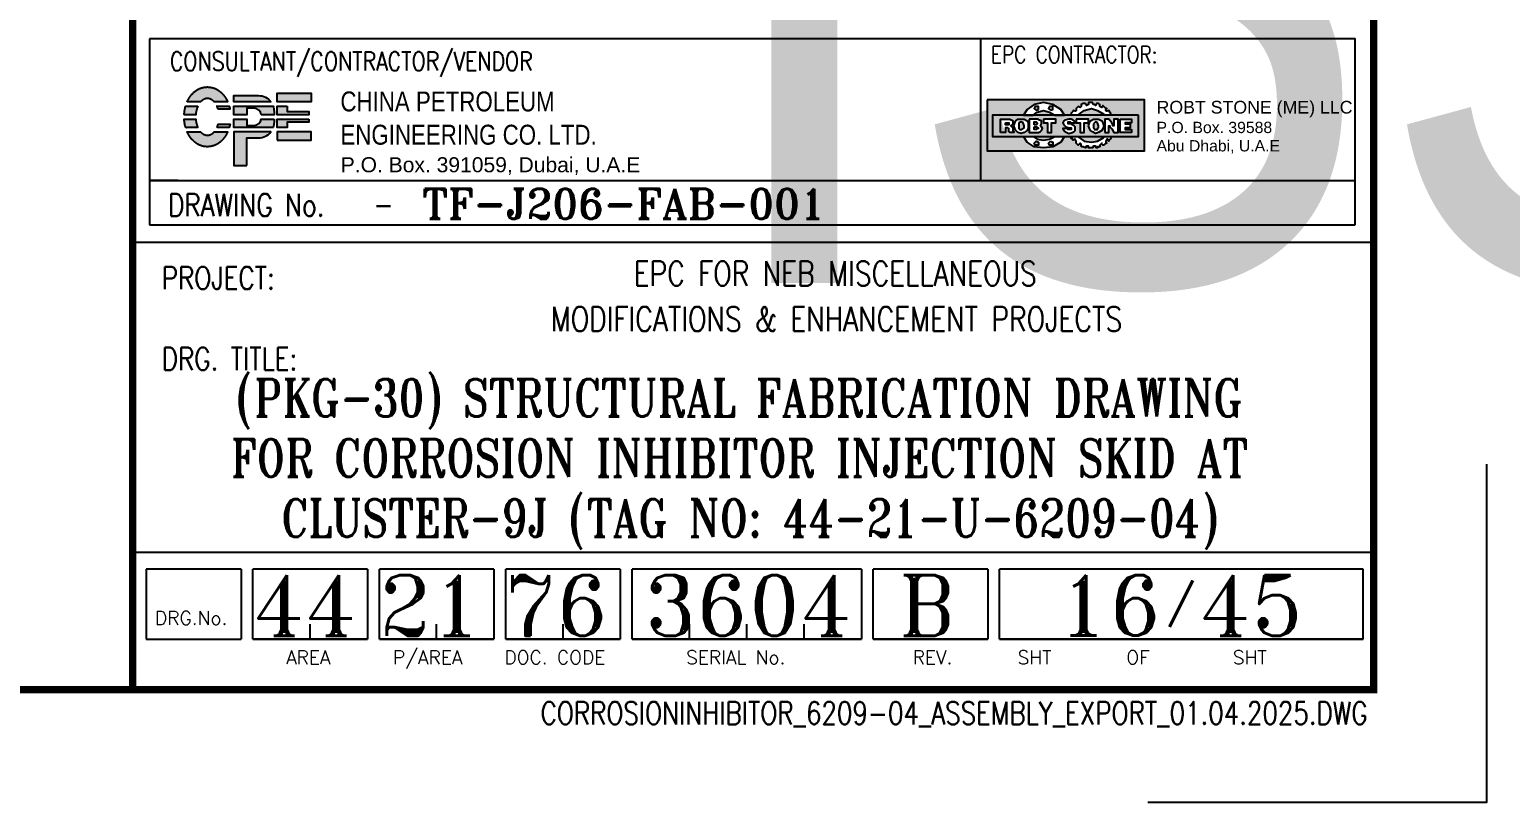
# Model space of a CAD drawing. Header units: millimetres. Extents: x 0 to 16187, y -20471 to 6290.
# Drawn here: x 8063 to 8259.9, y 3866.4 to 3969.2 of the extents above; entities that cross this region are included whole.
import ezdxf
from ezdxf.enums import TextEntityAlignment as Align

# ---------------------------------------------------------------- set-up
doc = ezdxf.new("R2018")
doc.units = ezdxf.units.MM
doc.layers.add('BORDER1', color=3, linetype='Continuous')
doc.layers.add('BORDER2', color=7, linetype='Continuous')
doc.styles.add('PENSPEN', font='arial.ttf')
doc.styles.add('ROMANC', font='ROMANC', dxfattribs={"height": 5})
doc.styles.add('ROMANS', font='ROMANS.shx', dxfattribs={"width": 0.8})
doc.styles.add('ROMANT', font='ROMANT', dxfattribs={"height": 4})

# ---------------------------------------------------------------- blocks, each defined once
blk = doc.blocks.new('*U609')
at = {"layer": 'BORDER1', "color": 154, "true_color": 0x1859a9, "const_width": 1}
blk.add_lwpolyline([(1.81, 811), (1144, 811), (1144, 0), (0, 0), (0, 811)], close=True, dxfattribs=at)
blk.add_lwpolyline([(979, 0), (979, 811)], dxfattribs=at)
at = {"layer": 'BORDER2'}
for p, q in [((981.25, 86.58), (981.25, 61.83)), ((1141.53, 86.58), (981.25, 86.58)), ((1141.53, 61.83), (1141.53, 86.58)), ((981.25, 67.73), (1141.53, 67.73)), ((981.25, 61.83), (1141.53, 61.83)), ((1143.57, 59.48), (978.57, 59.48)), ((1143.57, 18.23), (978.57, 18.23)), ((993.44, 16.04), (980.78, 16.04)), ((980.78, 16.04), (980.78, 6.72)), ((993.44, 16.04), (993.44, 6.72)), ((995, 6.72), (995, 16.04)), ((1010.24, 16.04), (995, 16.04)), ((1010.24, 16.04), (1010.24, 6.72)), ((1027.04, 16.04), (1011.8, 16.04)), ((1011.8, 6.72), (1011.8, 16.04)), ((1027.04, 16.04), (1027.04, 6.72)), ((1043.84, 16.04), (1028.6, 16.04)), ((1028.6, 6.72), (1028.6, 16.04)), ((1043.84, 16.04), (1043.84, 6.72)), ((1045.4, 6.72), (1045.4, 16.04)), ((1075.89, 16.04), (1045.4, 16.04)), ((1075.89, 16.04), (1075.89, 6.72)), ((1092.69, 16.04), (1077.45, 16.04)), ((1077.45, 6.72), (1077.45, 16.04)), ((1092.69, 16.04), (1092.69, 6.72)), ((1094.25, 6.72), (1094.25, 16.04)), ((1142.62, 16.04), (1094.25, 16.04)), ((1142.62, 6.72), (1142.62, 16.04)), ((1002.62, 6.72), (1002.62, 8.72)), ((1019.42, 6.72), (1019.42, 8.72)), ((1036.22, 6.72), (1036.22, 8.72)), ((1053.02, 6.72), (1053.02, 8.72)), ((1060.65, 6.72), (1060.65, 8.72)), ((1068.27, 6.72), (1068.27, 8.72)), ((980.78, 6.72), (993.44, 6.72)), ((995, 6.72), (1010.24, 6.72)), ((1010.24, 6.72), (995, 6.72)), ((1027.04, 6.72), (1011.8, 6.72)), ((1011.8, 6.72), (1027.04, 6.72)), ((1028.6, 6.72), (1043.84, 6.72)), ((1043.84, 6.72), (1028.6, 6.72)), ((1045.4, 6.72), (1075.89, 6.72)), ((1075.89, 6.72), (1045.4, 6.72)), ((1077.45, 6.72), (1092.69, 6.72)), ((1092.69, 6.72), (1077.45, 6.72)), ((1094.25, 6.72), (1142.62, 6.72)), ((1142.62, 6.72), (1094.25, 6.72))]:
    blk.add_line(p, q, dxfattribs=at)
blk.add_lwpolyline([(1159, 30), (1159, -15), (1114, -15)], dxfattribs=at)
at = {"layer": 'BORDER2', "style": 'ROMANS', "width": 0.8}
for s, height, p in [('CONSULTANT/CONTRACTOR/VENDOR ', 2.5, (983.94, 82.33)), ('DRAWING No.', 3, (983.73, 62.96)), ('PROJECT:', 3, (982.88, 53.25)), ('DRG. TITLE:', 3, (982.88, 42.5))]:
    blk.add_text(s, height=height, dxfattribs=at).set_placement(p)
at = {"layer": 'BORDER2'}
for s, height, style, p in [('/', 4.03, 'ROMANC', (1116.5, 9.71)), ('DRG.No.', 1.811, 'ROMANS', (981.97, 8.62)), ('AREA', 1.811, 'ROMANS', (999.4, 3.38)), ('P/AREA', 1.811, 'ROMANS', (1013.61, 3.38)), ('DOC. CODE', 1.811, 'ROMANS', (1028.43, 3.38)), ('SERIAL No.', 1.811, 'ROMANS', (1052.59, 3.38)), ('REV.', 1.811, 'ROMANS', (1082.71, 3.38)), (' SHT       OF        SHT', 1.8106, 'ROMANS', (1095.42, 3.38))]:
    blk.add_text(s, height=height, dxfattribs=dict(at, style=style)).set_placement(p)
at = {"layer": 'BORDER2', "insert": (1143.2, -4.91), "char_height": 3, "attachment_point": 9, "style": 'ROMANS'}
blk.add_mtext('CORROSIONINHIBITOR_6209-04_ASSEMBLY_EXPORT_01.04.2025.DWG', dxfattribs=at)
at = {"layer": 'BORDER2', "flags": 8}
for tag, height, style, p in [('REV-A', 3.24, 'ROMANS', (986.93, 140.25)), ('RE-A', 8.06, 'ROMANT', (1084.63, 7.17))]:
    blk.add_attdef(tag, text='', height=height, dxfattribs=dict(at, style=style)).set_placement(p, align=Align.CENTER)
at = {"layer": 'BORDER2', "style": 'ROMANS', "width": 3.830216}
blk.add_attdef('DATE-A', text='', height=3.24, dxfattribs=at).set_placement((995.51, 140.25), (1008.51, 140.25), align=Align.FIT)
at = {"layer": 'BORDER2'}
for tag, height, style, p in [('DRN-A', 3.24, 'ROMANS', (1018.38, 140.25)), ('CHD-A', 3.24, 'ROMANS', (1032.35, 140.25)), ('APD-A', 3.24, 'ROMANS', (1046.64, 140.25)), ('CONS_CONT_VEND', 4.2, 'ROMANC', (1061.39, 72.83))]:
    blk.add_attdef(tag, text='', height=height, dxfattribs=dict(at, style=style)).set_placement(p, align=Align.CENTER)
at = {"layer": 'BORDER2', "style": 'ROMANS', "width": 0.8}
for tag, p, height in [('1:X', (997.23, 122.55), 3.5), ('LOC', (1042.74, 122.55), 3.5), ('PROJ_NO', (1118.64, 122.55), 3.5), ('CONS_DRG_NO', (1011, 63), 3)]:
    blk.add_attdef(tag, p, '', height=height, dxfattribs=at)
at = {"layer": 'BORDER2', "lineweight": 30, "width": 0.8, "flags": 104}
blk.add_attdef('COMMENTS-A', text='', height=2.2, dxfattribs=at).set_placement((1055.21, 142.07), align=Align.MIDDLE_LEFT)
at = {"layer": 'BORDER2', "style": 'ROMANS', "width": 0.8}
for tag, p in [('PROJECT_TITLE_1', (1061.07, 55.35)), ('PROJECT_TITLE_2', (1061.07, 49.3))]:
    blk.add_attdef(tag, text='', height=3.5, dxfattribs=at).set_placement(p, align=Align.MIDDLE)
at = {"layer": 'BORDER2', "style": 'ROMANT', "width": 0.8}
for tag, p in [('DRG_TITLE_1', (1061.07, 36.31)), ('DRG_TITLE_2', (1061.07, 28.31)), ('DRG_TITLE_3', (1061.07, 20.31))]:
    blk.add_attdef(tag, text='', height=5, dxfattribs=at).set_placement(p, align=Align.CENTER)
at = {"layer": 'BORDER2', "style": 'ROMANT'}
for tag, p in [('AR', (995, 7.17)), ('PA', (1011.74, 7.17)), ('DC', (1028.45, 7.17)), ('TS', (1120.84, 7.17))]:
    blk.add_attdef(tag, p, '', height=8.06, dxfattribs=at)
for tag, p in [('SRNO', (1074.7, 7.17)), ('SH', (1115.8, 7.18))]:
    blk.add_attdef(tag, text='', height=8.06, dxfattribs=at).set_placement(p, align=Align.RIGHT)
at = {"layer": 'BORDER2', "style": 'ROMANS', "flags": 2}
blk.add_attdef('TB_VERSION', text='', height=2, dxfattribs=at).set_placement((1, -1), align=Align.TOP_LEFT)
blk = doc.blocks.new('P30319 LOGO')
at = {"true_color": 0xe00070}
h = blk.add_hatch(color=232, dxfattribs=at)
h.dxf.hatch_style = 1
edge = h.paths.add_edge_path()
edge.add_spline(control_points=[(1283.27, 122.19), (1283.83, 122.8), (1284.5, 122.8), (1285.06, 122.19)], knot_values=[1, 1, 1, 1, 2.216189, 2.216189, 2.216189, 2.216189], weights=[1, 0.880492, 0.880492, 1], degree=3, periodic=0)
edge.add_spline(control_points=[(1285.06, 122.19), (1285.66, 122.19), (1286.26, 122.19), (1286.86, 122.19)], knot_values=[2.216189, 2.216189, 2.216189, 2.216189, 3.216189, 3.216189, 3.216189, 3.216189], weights=[1, 1, 1, 1], degree=3, periodic=0)
edge.add_spline(control_points=[(1286.86, 122.19), (1286.84, 122.22), (1286.83, 122.25), (1286.6, 122.75), (1286.29, 123.18), (1285.59, 123.76), (1285.25, 123.96), (1284.64, 124.13), (1284.4, 124.16), (1284.17, 124.16)], knot_values=[3.216189, 3.216189, 3.216189, 3.216189, 3.245246, 3.245246, 3.695335, 3.695335, 4.0038, 4.0038, 4.183356, 4.183356, 4.183356, 4.183356], weights=[1, 1, 1, 1, 1, 1, 1, 1, 1, 1], degree=3, periodic=0)
edge.add_spline(control_points=[(1284.17, 124.16), (1283.84, 124.16), (1283.53, 124.1), (1282.79, 123.82), (1282.42, 123.54), (1281.85, 122.91), (1281.64, 122.56), (1281.47, 122.19)], knot_values=[4.183356, 4.183356, 4.183356, 4.183356, 4.426859, 4.426859, 4.798404, 4.798404, 5.15072, 5.15072, 5.15072, 5.15072], weights=[1, 1, 1, 1, 1, 1, 1, 1], degree=3, periodic=0)
edge.add_spline(control_points=[(1281.47, 122.19), (1282.07, 122.19), (1282.67, 122.19), (1283.27, 122.19)], knot_values=[0, 0, 0, 0, 1, 1, 1, 1], weights=[1, 1, 1, 1], degree=3, periodic=0)
edge = h.paths.add_edge_path()
edge.add_spline(control_points=[(1285.43, 121.62), (1285.47, 121.54), (1285.5, 121.46), (1285.53, 121.38), (1285.55, 121.32), (1285.57, 121.26), (1285.59, 121.2)], knot_values=[2.091253, 2.091253, 2.091253, 2.091253, 2.20566, 2.20566, 2.20566, 2.287046, 2.287046, 2.287046, 2.287046], weights=[1, 0.997151, 0.99803, 1, 1, 1, 1], degree=3, periodic=0)
edge.add_spline(control_points=[(1285.59, 121.2), (1286.1, 121.2), (1286.61, 121.2), (1287.13, 121.2), (1287.14, 121.2), (1287.15, 121.2), (1287.16, 121.2)], knot_values=[0, 0, 0, 0, 0.963973, 0.963973, 0.963973, 0.98783, 0.98783, 0.98783, 0.98783], weights=[1, 1, 1, 1, 1, 1, 1], degree=3, periodic=0)
edge.add_spline(control_points=[(1287.16, 121.2), (1287.15, 121.26), (1287.14, 121.32), (1287.13, 121.38)], knot_values=[0.98783, 0.98783, 0.98783, 0.98783, 1.040826, 1.040826, 1.040826, 1.040826], weights=[1, 1, 1, 1], degree=3, periodic=0)
edge.add_spline(control_points=[(1287.13, 121.38), (1287.11, 121.46), (1287.09, 121.54), (1287.06, 121.62)], knot_values=[1.040826, 1.040826, 1.040826, 1.040826, 1.112288, 1.112288, 1.112288, 1.112288], weights=[1, 1, 1, 1], degree=3, periodic=0)
edge.add_spline(control_points=[(1287.06, 121.62), (1287.05, 121.62), (1287.03, 121.62), (1287.01, 121.62), (1286.48, 121.62), (1285.96, 121.62), (1285.43, 121.62)], knot_values=[1.112288, 1.112288, 1.112288, 1.112288, 1.145158, 1.145158, 1.145158, 2.091253, 2.091253, 2.091253, 2.091253], weights=[1, 1, 1, 1, 1, 1, 1], degree=3, periodic=0)
edge = h.paths.add_edge_path()
edge.add_spline(control_points=[(1281.27, 121.62), (1281.16, 121.24), (1281.1, 120.86), (1281.08, 120.47)], knot_values=[0.978963, 0.978963, 0.978963, 0.978963, 1.320874, 1.320874, 1.320874, 1.320874], weights=[1, 1, 1, 1], degree=3, periodic=0)
edge.add_spline(control_points=[(1281.08, 120.47), (1281.59, 120.47), (1282.1, 120.47), (1282.61, 120.47)], knot_values=[1.320874, 1.320874, 1.320874, 1.320874, 2.318354, 2.318354, 2.318354, 2.318354], weights=[1, 1, 1, 1], degree=3, periodic=0)
edge.add_spline(control_points=[(1282.61, 120.47), (1282.64, 120.88), (1282.74, 121.28), (1282.9, 121.62)], knot_values=[2.321906, 2.321906, 2.321906, 2.321906, 2.830448, 2.830448, 2.830448, 2.830448], weights=[1, 0.970759, 0.968387, 0.987384], degree=3, periodic=0)
edge.add_spline(control_points=[(1282.9, 121.62), (1282.37, 121.62), (1281.85, 121.62), (1281.32, 121.62), (1281.3, 121.62), (1281.28, 121.62), (1281.27, 121.62)], knot_values=[0, 0, 0, 0, 0.946079, 0.946079, 0.946079, 0.978963, 0.978963, 0.978963, 0.978963], weights=[1, 1, 1, 1, 1, 1, 1], degree=3, periodic=0)
edge = h.paths.add_edge_path()
edge.add_spline(control_points=[(1281.08, 119.89), (1281.1, 119.52), (1281.16, 119.15), (1281.26, 118.79)], knot_values=[1.001176, 1.001176, 1.001176, 1.001176, 1.328264, 1.328264, 1.328264, 1.328264], weights=[1, 1, 1, 1], degree=3, periodic=0)
edge.add_spline(control_points=[(1281.26, 118.79), (1281.28, 118.79), (1281.29, 118.79), (1281.31, 118.79)], knot_values=[1.328264, 1.328264, 1.328264, 1.328264, 1.36062, 1.36062, 1.36062, 1.36062], weights=[1, 1, 1, 1], degree=3, periodic=0)
edge.add_spline(control_points=[(1281.31, 118.79), (1281.84, 118.79), (1282.36, 118.79), (1282.88, 118.79)], knot_values=[1.36062, 1.36062, 1.36062, 1.36062, 2.308134, 2.308134, 2.308134, 2.308134], weights=[1, 1, 1, 1], degree=3, periodic=0)
edge.add_spline(control_points=[(1282.88, 118.79), (1282.74, 119.12), (1282.64, 119.49), (1282.61, 119.89)], knot_values=[2.308134, 2.308134, 2.308134, 2.308134, 2.793905, 2.793905, 2.793905, 2.793905], weights=[1, 0.970764, 0.972985, 0.994717], degree=3, periodic=0)
edge.add_spline(control_points=[(1282.61, 119.89), (1282.61, 119.89), (1282.61, 119.89), (1282.61, 119.89)], knot_values=[0, 0, 0, 0, 0.003873, 0.003873, 0.003873, 0.003873], weights=[1, 1, 1, 1], degree=3, periodic=0)
edge.add_spline(control_points=[(1282.61, 119.89), (1282.1, 119.89), (1281.59, 119.89), (1281.08, 119.89)], knot_values=[0.003873, 0.003873, 0.003873, 0.003873, 1.001176, 1.001176, 1.001176, 1.001176], weights=[1, 1, 1, 1], degree=3, periodic=0)
edge = h.paths.add_edge_path()
edge.add_spline(control_points=[(1281.46, 118.21), (1281.57, 117.97), (1281.7, 117.73), (1282.06, 117.22), (1282.31, 116.95), (1282.85, 116.56), (1283.13, 116.41), (1283.73, 116.23), (1284.05, 116.2), (1284.68, 116.25), (1285, 116.33), (1285.55, 116.6), (1285.8, 116.77), (1286.22, 117.17), (1286.4, 117.39), (1286.68, 117.81), (1286.78, 118.01), (1286.87, 118.21)], knot_values=[1, 1, 1, 1, 1.235433, 1.235433, 1.542505, 1.542505, 1.785535, 1.785535, 2.028564, 2.028564, 2.271594, 2.271594, 2.514624, 2.514624, 2.757654, 2.757654, 2.952696, 2.952696, 2.952696, 2.952696], weights=[1, 1, 1, 1, 1, 1, 1, 1, 1, 1, 1, 1, 1, 1, 1, 1, 1, 1], degree=3, periodic=0)
edge.add_spline(control_points=[(1286.87, 118.21), (1286.27, 118.21), (1285.68, 118.21), (1285.08, 118.21)], knot_values=[2.952696, 2.952696, 2.952696, 2.952696, 3.952696, 3.952696, 3.952696, 3.952696], weights=[1, 1, 1, 1], degree=3, periodic=0)
edge.add_spline(control_points=[(1285.08, 118.21), (1284.52, 117.57), (1283.81, 117.57), (1283.25, 118.21)], knot_values=[3.952696, 3.952696, 3.952696, 3.952696, 5.208998, 5.208998, 5.208998, 5.208998], weights=[1, 0.872743, 0.872743, 1], degree=3, periodic=0)
edge.add_spline(control_points=[(1283.25, 118.21), (1282.65, 118.21), (1282.06, 118.21), (1281.46, 118.21)], knot_values=[0, 0, 0, 0, 1, 1, 1, 1], weights=[1, 1, 1, 1], degree=3, periodic=0)
edge = h.paths.add_edge_path()
edge.add_spline(control_points=[(1287.07, 118.79), (1287.09, 118.87), (1287.11, 118.95), (1287.13, 119.02), (1287.15, 119.08), (1287.16, 119.14), (1287.17, 119.2)], knot_values=[0.979688, 0.979688, 0.979688, 0.979688, 1.050472, 1.050472, 1.050472, 1.104422, 1.104422, 1.104422, 1.104422], weights=[1, 1, 1, 1, 1, 1, 1], degree=3, periodic=0)
edge.add_spline(control_points=[(1287.17, 119.2), (1287.16, 119.2), (1287.14, 119.2), (1287.13, 119.2)], knot_values=[1.104422, 1.104422, 1.104422, 1.104422, 1.128011, 1.128011, 1.128011, 1.128011], weights=[1, 1, 1, 1], degree=3, periodic=0)
edge.add_spline(control_points=[(1287.13, 119.2), (1286.62, 119.2), (1286.11, 119.2), (1285.6, 119.2)], knot_values=[1.128011, 1.128011, 1.128011, 1.128011, 2.092367, 2.092367, 2.092367, 2.092367], weights=[1, 1, 1, 1], degree=3, periodic=0)
edge.add_spline(control_points=[(1285.6, 119.2), (1285.58, 119.14), (1285.56, 119.08), (1285.54, 119.02), (1285.51, 118.94), (1285.48, 118.86), (1285.45, 118.79)], knot_values=[2.092367, 2.092367, 2.092367, 2.092367, 2.174836, 2.174836, 2.174836, 2.2875, 2.2875, 2.2875, 2.2875], weights=[1, 1, 1, 1, 0.998087, 0.99723, 0.99743], degree=3, periodic=0)
edge.add_spline(control_points=[(1285.45, 118.79), (1285.97, 118.79), (1286.5, 118.79), (1287.02, 118.79)], knot_values=[0, 0, 0, 0, 0.947524, 0.947524, 0.947524, 0.947524], weights=[1, 1, 1, 1], degree=3, periodic=0)
h = blk.add_hatch(color=256)
h.dxf.hatch_style = 1
h.paths.add_polyline_path([(1287.69, 113.7), (1289.4, 113.7), (1289.4, 117.39), (1290.96, 117.39, 0.235818), (1292.61, 118.21), (1287.69, 118.21)])
h.paths.add_polyline_path([(1290.38, 119.05, 0.381222), (1291.32, 119.89), (1293.02, 119.89), (1293.02, 119.45, -0.081814), (1292.91, 118.79), (1287.69, 118.79), (1287.69, 119.89), (1289.4, 119.89), (1289.4, 119.05)])
h.paths.add_polyline_path([(1287.69, 121.62), (1287.69, 120.47), (1289.4, 120.47), (1289.4, 121.34), (1290.38, 121.34, -0.392821), (1291.32, 120.47), (1293.02, 120.47), (1293.02, 120.96, 0.081827), (1292.91, 121.62)])
h.paths.add_polyline_path([(1292.61, 122.19, 0.235802), (1290.96, 123.02), (1287.69, 123.02), (1287.69, 122.19)])
at = {"true_color": 0x217be8}
h = blk.add_hatch(color=150, dxfattribs=at)
h.dxf.hatch_style = 1
h.paths.add_polyline_path([(1293.45, 123.34), (1293.45, 122.19), (1294.78, 122.19), (1297.96, 122.19), (1297.96, 123.34)])
h.paths.add_polyline_path([(1297.63, 120.47), (1297.63, 120.89), (1294.78, 120.89), (1294.78, 121.62), (1293.45, 121.62), (1293.45, 120.47)])
h.paths.add_polyline_path([(1293.45, 119.89), (1293.45, 118.79), (1294.78, 118.79), (1294.78, 119.47), (1297.63, 119.47), (1297.63, 119.89)])
h.paths.add_polyline_path([(1297.96, 117.07), (1297.96, 118.21), (1294.78, 118.21), (1293.45, 118.21), (1293.45, 117.07)])
h = blk.add_hatch(color=240)
h.paths.add_polyline_path([(1402.53, 121.05), (1401.71, 121.31), (1400.76, 121.05), (1400.08, 120.54), (1399.98, 120.41), (1403.42, 120.41), (1403.35, 120.54)], flags=0)
h.paths.add_polyline_path([(1403.34, 117.46), (1403.41, 117.59), (1399.99, 117.59), (1400.08, 117.46), (1400.76, 116.95), (1401.7, 116.82), (1402.53, 116.94)], flags=0)
h.paths.add_polyline_path([(1396.83, 117.59), (1393.97, 117.59), (1394.51, 117.2), (1395.32, 117.07), (1396.14, 117.21)], flags=0)
h.paths.add_polyline_path([(1396.14, 120.8), (1395.32, 121.05), (1394.51, 120.8), (1393.97, 120.41), (1396.83, 120.41)], flags=0)
h.paths.add_polyline_path([(1396.55, 121.57), (1396.14, 121.57), (1396.01, 121.31), (1396.28, 121.06), (1396.55, 121.18)], flags=0)
h.paths.add_polyline_path([(1394.65, 121.56), (1394.24, 121.57), (1394.11, 121.31), (1394.37, 121.06), (1394.65, 121.18)], flags=0)
h.paths.add_polyline_path([(1394.65, 116.83), (1394.37, 116.95), (1394.11, 116.69), (1394.24, 116.44), (1394.65, 116.44)], flags=0)
h.paths.add_polyline_path([(1394.11, 116.69), (1394.37, 116.95), (1394.65, 116.83), (1394.65, 116.44), (1394.24, 116.44)], flags=0)
h.paths.add_polyline_path([(1394.65, 116.83), (1394.65, 116.44), (1394.24, 116.44), (1394.11, 116.69), (1394.37, 116.95)], flags=0)
h.paths.add_polyline_path([(1398.14, 117.59), (1397.63, 116.82), (1396.55, 116.18), (1395.32, 116.05), (1394.1, 116.18), (1393.15, 116.82), (1392.65, 117.59), (1393.97, 117.59), (1394.51, 117.2), (1395.32, 117.07), (1396.14, 117.21), (1396.83, 117.59)], flags=16)
h.paths.add_polyline_path([(1404.16, 117.59), (1399.13, 117.59), (1398.99, 117.46), (1398.99, 117.33), (1399.13, 117.33), (1399.27, 117.08), (1399.54, 117.2), (1399.67, 116.95), (1399.67, 116.69), (1399.94, 116.43), (1400.22, 116.69), (1400.22, 116.56), (1400.35, 116.56), (1400.35, 116.31), (1400.49, 116.18), (1400.62, 116.18), (1400.9, 116.05), (1401.03, 116.31), (1401.3, 116.31), (1401.3, 116.05), (1401.85, 116.05), (1401.98, 116.31), (1402.25, 116.31), (1402.39, 116.05), (1402.53, 116.05), (1402.53, 116.18), (1402.8, 116.18), (1402.8, 116.43), (1403.07, 116.69), (1403.07, 116.56), (1403.2, 116.43), (1403.34, 116.43), (1403.48, 116.56), (1403.75, 116.69), (1403.61, 116.82), (1403.61, 116.95), (1403.75, 117.2), (1403.88, 117.2), (1404.02, 116.95), (1404.02, 117.08), (1404.29, 117.33), (1404.29, 117.46)], flags=16)
h.paths.add_polyline_path([(1396.83, 117.59), (1393.97, 117.59), (1394.51, 117.2), (1395.32, 117.07), (1396.14, 117.21)], flags=0)
h.paths.add_polyline_path([(1399.13, 120.41), (1404.16, 120.41), (1404.16, 120.54), (1404.29, 120.67), (1404.16, 120.8), (1404.02, 121.05), (1403.75, 120.93), (1403.61, 121.05), (1403.61, 121.18), (1403.75, 121.31), (1403.61, 121.31), (1403.21, 121.69), (1403.21, 121.57), (1403.07, 121.44), (1402.8, 121.57), (1402.8, 121.82), (1402.66, 121.95), (1402.39, 121.95), (1402.25, 121.7), (1402.12, 121.82), (1401.98, 121.82), (1401.84, 122.08), (1401.3, 122.08), (1401.3, 121.83), (1401.03, 121.7), (1401.03, 121.82), (1400.89, 121.95), (1400.62, 121.95), (1400.35, 121.82), (1400.35, 121.57), (1400.22, 121.44), (1399.94, 121.57), (1399.67, 121.31), (1399.67, 121.05), (1399.54, 120.93), (1399.27, 121.05), (1399.27, 120.93), (1398.99, 120.67), (1398.99, 120.54)], flags=16)
h.paths.add_polyline_path([(1388.53, 117.59), (1388.53, 120.41), (1407.95, 120.41), (1407.95, 117.59)], flags=16)
h.paths.add_polyline_path([(1396.55, 121.57), (1396.55, 121.18), (1396.28, 121.06), (1396.01, 121.31), (1396.14, 121.57)], flags=0)
h.paths.add_polyline_path([(1396.55, 121.57), (1396.55, 121.18), (1396.28, 121.06), (1396.01, 121.31), (1396.14, 121.57)], flags=0)
h.paths.add_polyline_path([(1392.65, 120.41), (1398.14, 120.41), (1397.63, 121.18), (1396.55, 121.82), (1395.32, 122.08), (1394.1, 121.82), (1393.15, 121.18)], flags=16)
h.paths.add_polyline_path([(1394.24, 121.57), (1394.65, 121.56), (1394.65, 121.18), (1394.37, 121.06), (1394.11, 121.31)], flags=0)
h.paths.add_polyline_path([(1408.78, 122.47), (1387.85, 122.47), (1387.85, 115.66), (1408.78, 115.66)])
h.paths.add_polyline_path([(1394.24, 121.57), (1394.65, 121.56), (1394.65, 121.18), (1394.37, 121.06), (1394.11, 121.31)], flags=0)
h.paths.add_polyline_path([(1396.28, 116.95), (1396.55, 116.82), (1396.55, 116.44), (1396.14, 116.44), (1396.01, 116.7)], flags=0)
h = blk.add_hatch(color=170)
h.paths.add_polyline_path([(1407.95, 120.41), (1388.53, 120.41), (1388.53, 117.59), (1407.95, 117.59)])
h.paths.add_polyline_path([(1400.76, 118.1), (1400.21, 118.1), (1400.21, 119.39), (1399.67, 119.39), (1399.67, 119.9), (1401.3, 119.9), (1401.3, 119.39), (1400.76, 119.39)], flags=16)
h.paths.add_polyline_path([(1401.58, 118.36), (1401.44, 118.62), (1401.3, 119), (1401.44, 119.38), (1401.57, 119.64), (1401.98, 119.9), (1402.66, 119.9), (1403.07, 119.64), (1403.2, 119.39), (1403.34, 119), (1403.2, 118.61), (1403.07, 118.36), (1402.66, 118.1), (1402.25, 117.97), (1401.84, 118.19)], flags=16)
h.paths.add_polyline_path([(1402.12, 118.49), (1402.12, 118.61), (1401.98, 118.74), (1401.98, 119.25), (1402.25, 119.51), (1402.53, 119.39), (1402.66, 119), (1402.66, 118.74), (1402.53, 118.62), (1402.52, 118.49)], flags=0)
h.paths.add_polyline_path([(1399.53, 118.36), (1399.4, 118.23), (1399.13, 118.1), (1398.72, 117.98), (1398.18, 118.23), (1398.04, 118.35), (1397.91, 118.62), (1398.58, 118.62), (1398.58, 118.49), (1398.99, 118.49), (1398.99, 118.75), (1398.72, 118.75), (1398.32, 118.87), (1398.04, 119.12), (1397.91, 119.38), (1398.04, 119.64), (1398.18, 119.77), (1398.72, 119.9), (1398.99, 119.9), (1399.27, 119.77), (1399.4, 119.64), (1399.54, 119.39), (1398.99, 119.39), (1398.86, 119.51), (1398.59, 119.51), (1398.59, 119.26), (1398.99, 119.26), (1399.13, 119.13), (1399.4, 119), (1399.54, 118.87)], flags=16)
h.paths.add_polyline_path([(1403.47, 118.1), (1403.47, 119.9), (1404.02, 119.9), (1404.43, 119.39), (1404.56, 119.13), (1404.56, 119), (1404.7, 119), (1404.7, 119.9), (1405.24, 119.9), (1405.24, 118.1), (1404.7, 118.1), (1404.43, 118.61), (1404.15, 118.87), (1404.15, 119), (1404.02, 119), (1404.02, 118.1)], flags=16)
h.paths.add_polyline_path([(1405.51, 118.1), (1405.51, 119.9), (1407.01, 119.9), (1407.01, 119.39), (1406.19, 119.39), (1406.19, 119.26), (1406.87, 119.26), (1406.87, 118.74), (1406.19, 118.74), (1406.19, 118.49), (1407.01, 118.49), (1407.01, 118.1)], flags=16)
h.paths.add_polyline_path([(1396.96, 119.39), (1396.41, 119.39), (1396.41, 118.1), (1395.87, 118.1), (1395.87, 119.39), (1395.33, 119.39), (1395.33, 119.9), (1396.96, 119.9)], flags=16)
h.paths.add_polyline_path([(1395.19, 118.62), (1395.05, 118.36), (1394.92, 118.23), (1394.65, 118.1), (1393.42, 118.1), (1393.42, 119.9), (1394.64, 119.9), (1394.78, 119.77), (1395.06, 119.64), (1395.06, 119.26), (1394.92, 119), (1395.05, 118.87)], flags=16)
h.paths.add_polyline_path([(1394.65, 118.62), (1394.51, 118.62), (1394.38, 118.49), (1394.1, 118.49), (1394.1, 118.87), (1394.38, 118.87)], flags=0)
h.paths.add_polyline_path([(1394.51, 119.26), (1394.38, 119.13), (1394.1, 119.13), (1394.1, 119.51), (1394.37, 119.51), (1394.51, 119.39)], flags=0)
h.paths.add_polyline_path([(1393.29, 118.61), (1393.15, 118.36), (1392.75, 118.1), (1392.34, 117.97), (1391.93, 118.1), (1391.66, 118.36), (1391.52, 118.62), (1391.39, 119), (1391.52, 119.38), (1391.66, 119.64), (1391.93, 119.9), (1392.75, 119.9), (1393.15, 119.64), (1393.29, 119.39)], flags=16)
h.paths.add_polyline_path([(1392.75, 118.74), (1392.47, 118.49), (1392.2, 118.49), (1392.07, 118.62), (1392.07, 119.39), (1392.34, 119.51), (1392.61, 119.39), (1392.75, 119)], flags=0)
h.paths.add_polyline_path([(1391.39, 118.1), (1390.84, 118.1), (1390.71, 118.23), (1390.71, 118.62), (1390.57, 118.74), (1390.3, 118.74), (1390.3, 118.1), (1389.62, 118.1), (1389.62, 119.9), (1390.84, 119.9), (1391.12, 119.77), (1391.25, 119.64), (1391.25, 119.13), (1390.98, 119), (1391.25, 118.74), (1391.25, 118.36), (1391.39, 118.23)], flags=16)
h.paths.add_polyline_path([(1390.71, 119.13), (1390.3, 119.13), (1390.3, 119.39), (1390.71, 119.39)], flags=0)
for points in [[(1432.96, 130.59), (1436.76, 130.59)], [(1436.76, 126.79), (1436.76, 130.59)], [(1398.14, 120.41), (1397.63, 121.18), (1396.55, 121.82), (1395.32, 122.08), (1394.1, 121.82), (1393.15, 121.18), (1392.65, 120.41), (1393.97, 120.41), (1394.51, 120.8), (1395.32, 121.05), (1396.14, 120.8), (1396.83, 120.41), (1398.14, 120.41)], [(1404.16, 120.41), (1404.16, 120.54), (1404.29, 120.67), (1404.16, 120.8), (1404.02, 121.05), (1403.75, 120.93), (1403.61, 121.05), (1403.61, 121.18), (1403.75, 121.31), (1403.61, 121.31), (1403.21, 121.69), (1403.21, 121.57), (1403.07, 121.44), (1402.8, 121.57), (1402.8, 121.82), (1402.66, 121.95), (1402.39, 121.95), (1402.25, 121.7), (1402.12, 121.82), (1401.98, 121.82), (1401.84, 122.08), (1401.3, 122.08), (1401.3, 121.83), (1401.03, 121.7), (1401.03, 121.82), (1400.89, 121.95), (1400.62, 121.95), (1400.35, 121.82), (1400.35, 121.57), (1400.22, 121.44), (1399.94, 121.57), (1399.67, 121.31), (1399.67, 121.05), (1399.54, 120.93), (1399.27, 121.05), (1399.27, 120.93), (1398.99, 120.67), (1398.99, 120.54), (1399.13, 120.41)], [(1394.65, 121.18), (1394.65, 121.56), (1394.24, 121.57), (1394.11, 121.31), (1394.37, 121.06), (1394.65, 121.18)], [(1396.28, 121.06), (1396.55, 121.18), (1396.55, 121.57), (1396.14, 121.57), (1396.01, 121.31), (1396.28, 121.06)], [(1399.98, 120.41), (1400.08, 120.54), (1400.76, 121.05), (1401.71, 121.31), (1402.53, 121.05), (1403.35, 120.54), (1403.42, 120.41)], [(1389.62, 118.1), (1389.62, 119.9), (1390.84, 119.9), (1391.12, 119.77), (1391.25, 119.64), (1391.25, 119.13), (1390.98, 119), (1391.25, 118.74), (1391.25, 118.36), (1391.39, 118.23), (1391.39, 118.1), (1390.84, 118.1), (1390.71, 118.23), (1390.71, 118.62), (1390.57, 118.74), (1390.3, 118.74), (1390.3, 118.1), (1389.62, 118.1)], [(1391.39, 119), (1391.52, 119.38), (1391.66, 119.64), (1391.93, 119.9), (1392.75, 119.9), (1393.15, 119.64), (1393.29, 119.39), (1393.29, 118.61), (1393.15, 118.36), (1392.75, 118.1), (1392.34, 117.97), (1391.93, 118.1), (1391.66, 118.36), (1391.52, 118.62), (1391.39, 119)], [(1392.07, 119.39), (1392.07, 118.62), (1392.2, 118.49), (1392.47, 118.49), (1392.75, 118.74), (1392.75, 119), (1392.61, 119.39), (1392.34, 119.51), (1392.07, 119.39)], [(1394.1, 119.13), (1394.1, 119.51), (1394.37, 119.51), (1394.51, 119.39), (1394.51, 119.26), (1394.38, 119.13), (1394.1, 119.13)], [(1395.33, 119.9), (1395.33, 119.39), (1395.87, 119.39), (1395.87, 118.1), (1396.41, 118.1), (1396.41, 119.39), (1396.96, 119.39), (1396.96, 119.9), (1395.33, 119.9)], [(1398.99, 119.39), (1399.54, 119.39), (1399.4, 119.64), (1399.27, 119.77), (1398.99, 119.9), (1398.72, 119.9), (1398.18, 119.77), (1398.04, 119.64), (1397.91, 119.38), (1398.04, 119.12), (1398.32, 118.87), (1398.72, 118.75), (1398.99, 118.75), (1398.99, 118.49), (1398.58, 118.49), (1398.58, 118.62), (1397.91, 118.62), (1398.04, 118.35), (1398.18, 118.23), (1398.72, 117.98), (1399.13, 118.1), (1399.4, 118.23), (1399.53, 118.36), (1399.54, 118.87), (1399.4, 119), (1399.13, 119.13), (1398.99, 119.26), (1398.59, 119.26), (1398.59, 119.51), (1398.86, 119.51), (1398.99, 119.39)], [(1399.67, 119.9), (1399.67, 119.39), (1400.21, 119.39), (1400.21, 118.1), (1400.76, 118.1), (1400.76, 119.39), (1401.3, 119.39), (1401.3, 119.9), (1399.67, 119.9)], [(1398.14, 117.59), (1397.63, 116.82), (1396.55, 116.18), (1395.32, 116.05), (1394.1, 116.18), (1393.15, 116.82), (1392.65, 117.59), (1393.97, 117.59), (1394.51, 117.2), (1395.32, 117.07), (1396.14, 117.21), (1396.83, 117.59), (1398.14, 117.59)], [(1394.65, 116.83), (1394.65, 116.44), (1394.24, 116.44), (1394.11, 116.69), (1394.37, 116.95), (1394.65, 116.83)], [(1396.28, 116.95), (1396.55, 116.82), (1396.55, 116.44), (1396.14, 116.44), (1396.01, 116.7), (1396.28, 116.95)], [(1404.16, 117.59), (1404.29, 117.46), (1404.29, 117.33), (1404.02, 117.08), (1404.02, 116.95), (1403.88, 117.2), (1403.75, 117.2), (1403.61, 116.95), (1403.61, 116.82), (1403.75, 116.69), (1403.48, 116.56), (1403.34, 116.43), (1403.2, 116.43), (1403.07, 116.56), (1403.07, 116.69), (1402.8, 116.43), (1402.8, 116.18), (1402.53, 116.18), (1402.53, 116.05), (1402.39, 116.05), (1402.25, 116.31), (1401.98, 116.31), (1401.85, 116.05), (1401.3, 116.05), (1401.3, 116.31), (1401.03, 116.31), (1400.9, 116.05), (1400.62, 116.18), (1400.49, 116.18), (1400.35, 116.31), (1400.35, 116.56), (1400.22, 116.56), (1400.22, 116.69), (1399.94, 116.43), (1399.67, 116.69), (1399.67, 116.95), (1399.54, 117.2), (1399.27, 117.08), (1399.13, 117.33), (1398.99, 117.33), (1398.99, 117.46), (1399.13, 117.59)], [(1399.99, 117.59), (1400.08, 117.46), (1400.76, 116.95), (1401.7, 116.82), (1402.53, 116.94), (1403.34, 117.46), (1403.41, 117.59)], [(1276.47, 115.53), (1276.47, 111.73)], [(1280.27, 111.73), (1276.47, 111.73)]]:
    blk.add_lwpolyline(points)
for points in [[(1290.96, 123.02, -0.235802), (1292.61, 122.19), (1287.69, 122.19), (1287.69, 123.02)], [(1291.32, 120.47, 0.392821), (1290.38, 121.34), (1289.4, 121.34), (1289.4, 120.47), (1287.69, 120.47), (1287.69, 121.62), (1292.91, 121.62, -0.081827), (1293.02, 120.96), (1293.02, 120.47)], [(1293.02, 119.89), (1293.02, 119.45, -0.081814), (1292.91, 118.79), (1287.69, 118.79), (1287.69, 119.89), (1289.4, 119.89), (1289.4, 119.05), (1290.38, 119.05, 0.381222), (1291.32, 119.89)], [(1289.4, 113.7), (1289.4, 117.39), (1290.96, 117.39, 0.235818), (1292.61, 118.21), (1287.69, 118.21), (1287.69, 113.7)]]:
    blk.add_lwpolyline(points, format="xyb", close=True)
at = {"color": 150, "true_color": 0x217be8}
for points in [[(1294.78, 122.19), (1293.45, 122.19), (1293.45, 123.34), (1297.96, 123.34), (1297.96, 122.19)], [(1294.78, 121.62), (1294.78, 120.89), (1297.63, 120.89), (1297.63, 120.47), (1293.45, 120.47), (1293.45, 121.62)], [(1297.63, 119.89), (1297.63, 119.47), (1294.78, 119.47), (1294.78, 118.79), (1293.45, 118.79), (1293.45, 119.89)], [(1293.45, 117.07), (1297.96, 117.07), (1297.96, 118.21), (1294.78, 118.21), (1293.45, 118.21)]]:
    blk.add_lwpolyline(points, close=True, dxfattribs=at)
for points in [[(1387.85, 122.47), (1387.85, 115.66), (1408.78, 115.66), (1408.78, 122.47)], [(1407.95, 120.41), (1388.53, 120.41), (1388.53, 117.59), (1407.95, 117.59)], [(1390.3, 119.39), (1390.71, 119.39), (1390.71, 119.13), (1390.3, 119.13)], [(1393.42, 119.9), (1393.42, 118.1), (1394.65, 118.1), (1394.92, 118.23), (1395.05, 118.36), (1395.19, 118.62), (1395.05, 118.87), (1394.92, 119), (1395.06, 119.26), (1395.06, 119.64), (1394.78, 119.77), (1394.64, 119.9), (1393.42, 119.9)], [(1394.1, 118.87), (1394.38, 118.87), (1394.65, 118.62), (1394.51, 118.62), (1394.38, 118.49), (1394.1, 118.49), (1394.1, 118.87)], [(1401.3, 119), (1401.44, 119.38), (1401.57, 119.64), (1401.98, 119.9), (1401.98, 119.9), (1402.66, 119.9), (1403.07, 119.64), (1403.2, 119.39), (1403.34, 119), (1403.2, 118.61), (1403.07, 118.36), (1402.66, 118.1), (1402.25, 117.97), (1401.84, 118.19), (1401.58, 118.36), (1401.44, 118.62)], [(1401.98, 119.25), (1401.98, 118.74), (1402.12, 118.61), (1402.12, 118.49), (1402.52, 118.49), (1402.53, 118.62), (1402.66, 118.74), (1402.66, 119), (1402.53, 119.39), (1402.25, 119.51)], [(1403.47, 118.1), (1404.02, 118.1), (1404.02, 119), (1404.15, 119), (1404.15, 118.87), (1404.43, 118.61), (1404.7, 118.1), (1405.24, 118.1), (1405.24, 119.9), (1404.7, 119.9), (1404.7, 119), (1404.56, 119), (1404.56, 119.13), (1404.43, 119.39), (1404.02, 119.9), (1403.47, 119.9), (1403.47, 118.1)], [(1405.51, 119.9), (1407.01, 119.9), (1407.01, 119.39), (1406.19, 119.39), (1406.19, 119.26), (1406.87, 119.26), (1406.87, 118.74), (1406.19, 118.74), (1406.19, 118.49), (1407.01, 118.49), (1407.01, 118.1), (1405.51, 118.1), (1405.51, 119.9)]]:
    blk.add_lwpolyline(points, close=True)
at = {"color": 232, "true_color": 0xe00070}
for points, weights, knots in [([(1281.47, 122.19), (1282.07, 122.19), (1282.67, 122.19), (1283.27, 122.19), (1283.83, 122.8), (1284.5, 122.8), (1285.06, 122.19), (1285.66, 122.19), (1286.26, 122.19), (1286.86, 122.19), (1286.84, 122.22), (1286.83, 122.25), (1286.6, 122.75), (1286.29, 123.18), (1285.59, 123.76), (1285.25, 123.96), (1284.64, 124.13), (1284.4, 124.16), (1284.17, 124.16), (1283.84, 124.16), (1283.53, 124.1), (1282.79, 123.82), (1282.42, 123.54), (1281.85, 122.91), (1281.64, 122.56), (1281.47, 122.19)], [1, 1, 1, 1, 0.880492171694, 0.880492171694, 1, 1, 1, 1, 1, 1, 1, 1, 1, 1, 1, 1, 1, 1, 1, 1, 1, 1, 1, 1], [0, 0, 0, 0, 1, 1, 1, 2.216189, 2.216189, 2.216189, 3.216189, 3.216189, 3.216189, 3.245246, 3.245246, 3.695335, 3.695335, 4.0038, 4.0038, 4.183356, 4.183356, 4.183356, 4.426859, 4.426859, 4.798404, 4.798404, 5.15072, 5.15072, 5.15072, 5.15072]), ([(1282.9, 121.62), (1282.37, 121.62), (1281.85, 121.62), (1281.32, 121.62), (1281.3, 121.62), (1281.28, 121.62), (1281.27, 121.62), (1281.16, 121.24), (1281.1, 120.86), (1281.08, 120.47), (1281.59, 120.47), (1282.1, 120.47), (1282.61, 120.47), (1282.61, 120.47), (1282.61, 120.47), (1282.61, 120.47), (1282.64, 120.88), (1282.74, 121.28), (1282.9, 121.62)], [1, 1, 1, 1, 1, 1, 1, 1, 1, 1, 1, 1, 1, 1, 1, 1, 0.970759329132, 0.968387137194, 0.987383577428], [0, 0, 0, 0, 0.946079, 0.946079, 0.946079, 0.978963, 0.978963, 0.978963, 1.320874, 1.320874, 1.320874, 2.318354, 2.318354, 2.318354, 2.321906, 2.321906, 2.321906, 2.830448, 2.830448, 2.830448, 2.830448]), ([(1285.59, 121.2), (1286.1, 121.2), (1286.61, 121.2), (1287.13, 121.2), (1287.14, 121.2), (1287.15, 121.2), (1287.16, 121.2), (1287.15, 121.26), (1287.14, 121.32), (1287.13, 121.38), (1287.11, 121.46), (1287.09, 121.54), (1287.06, 121.62), (1287.05, 121.62), (1287.03, 121.62), (1287.01, 121.62), (1286.48, 121.62), (1285.96, 121.62), (1285.43, 121.62), (1285.47, 121.54), (1285.5, 121.46), (1285.53, 121.38), (1285.55, 121.32), (1285.57, 121.26), (1285.59, 121.2)], [1, 1, 1, 1, 1, 1, 1, 1, 1, 1, 1, 1, 1, 1, 1, 1, 1, 1, 1, 0.997150528052, 0.998030372808, 1, 1, 1, 1], [0, 0, 0, 0, 0.963973, 0.963973, 0.963973, 0.98783, 0.98783, 0.98783, 1.040826, 1.040826, 1.040826, 1.112288, 1.112288, 1.112288, 1.145158, 1.145158, 1.145158, 2.091253, 2.091253, 2.091253, 2.20566, 2.20566, 2.20566, 2.287046, 2.287046, 2.287046, 2.287046]), ([(1282.61, 119.89), (1282.61, 119.89), (1282.61, 119.89), (1282.61, 119.89), (1282.1, 119.89), (1281.59, 119.89), (1281.08, 119.89), (1281.1, 119.52), (1281.16, 119.15), (1281.26, 118.79), (1281.28, 118.79), (1281.29, 118.79), (1281.31, 118.79), (1281.84, 118.79), (1282.36, 118.79), (1282.88, 118.79), (1282.74, 119.12), (1282.64, 119.49), (1282.61, 119.89)], [1, 1, 1, 1, 1, 1, 1, 1, 1, 1, 1, 1, 1, 1, 1, 1, 0.970764074153, 0.972985468729, 0.994716962534], [0, 0, 0, 0, 0.003873, 0.003873, 0.003873, 1.001176, 1.001176, 1.001176, 1.328264, 1.328264, 1.328264, 1.36062, 1.36062, 1.36062, 2.308134, 2.308134, 2.308134, 2.793905, 2.793905, 2.793905, 2.793905]), ([(1283.25, 118.21), (1282.65, 118.21), (1282.06, 118.21), (1281.46, 118.21), (1281.57, 117.97), (1281.7, 117.73), (1282.06, 117.22), (1282.31, 116.95), (1282.85, 116.56), (1283.13, 116.41), (1283.73, 116.23), (1284.05, 116.2), (1284.68, 116.25), (1285, 116.33), (1285.55, 116.6), (1285.8, 116.77), (1286.22, 117.17), (1286.4, 117.39), (1286.68, 117.81), (1286.78, 118.01), (1286.87, 118.21), (1286.27, 118.21), (1285.68, 118.21), (1285.08, 118.21), (1284.52, 117.57), (1283.81, 117.57), (1283.25, 118.21)], [1, 1, 1, 1, 1, 1, 1, 1, 1, 1, 1, 1, 1, 1, 1, 1, 1, 1, 1, 1, 1, 1, 1, 1, 0.872743495569, 0.872743495569, 1], [0, 0, 0, 0, 1, 1, 1, 1.235433, 1.235433, 1.542505, 1.542505, 1.785535, 1.785535, 2.028564, 2.028564, 2.271594, 2.271594, 2.514624, 2.514624, 2.757654, 2.757654, 2.952696, 2.952696, 2.952696, 3.952696, 3.952696, 3.952696, 5.208998, 5.208998, 5.208998, 5.208998]), ([(1285.45, 118.79), (1285.97, 118.79), (1286.5, 118.79), (1287.02, 118.79), (1287.04, 118.79), (1287.06, 118.79), (1287.07, 118.79), (1287.09, 118.87), (1287.11, 118.95), (1287.13, 119.02), (1287.15, 119.08), (1287.16, 119.14), (1287.17, 119.2), (1287.16, 119.2), (1287.14, 119.2), (1287.13, 119.2), (1286.62, 119.2), (1286.11, 119.2), (1285.6, 119.2), (1285.58, 119.14), (1285.56, 119.08), (1285.54, 119.02), (1285.51, 118.94), (1285.48, 118.86), (1285.45, 118.79)], [1, 1, 1, 1, 1, 1, 1, 1, 1, 1, 1, 1, 1, 1, 1, 1, 1, 1, 1, 1, 1, 1, 0.998086654387, 0.997230152012, 0.997430492874], [0, 0, 0, 0, 0.947524, 0.947524, 0.947524, 0.979688, 0.979688, 0.979688, 1.050472, 1.050472, 1.050472, 1.104422, 1.104422, 1.104422, 1.128011, 1.128011, 1.128011, 2.092367, 2.092367, 2.092367, 2.174836, 2.174836, 2.174836, 2.2875, 2.2875, 2.2875, 2.2875])]:
    blk.add_rational_spline(points, weights, degree=3, knots=knots, dxfattribs=at)
at = {"layer": 'BORDER2'}
blk.add_line((1386.94, 130.64), (1386.94, 111.78), dxfattribs=at)
at = {"style": 'PENSPEN'}
blk.add_text('ROBT STONE (ME) LLC', height=1.6875, dxfattribs=at).set_placement((1410.36, 120.63))
at = {"color": 7, "style": 'PENSPEN'}
for s, p in [('P.O. Box. 39588', (1410.36, 118.03)), ('Abu Dhabi, U.A.E', (1410.36, 115.59))]:
    blk.add_text(s, height=1.5, dxfattribs=at).set_placement(p)
at = {"insert": (1301.85, 123.56), "char_height": 2.6518, "width": 61.2407, "attachment_point": 1, "style": 'PENSPEN'}
blk.add_mtext('{\\W0.8;CHINA PETROLEUM\\PENGINEERING CO. LTD.}', dxfattribs=at)
at = {"insert": (1301.89, 114.82), "char_height": 2.6518, "attachment_point": 1, "line_spacing_factor": 0.9, "style": 'PENSPEN'}
blk.add_mtext('{\\H0.75556x;\\C7;P.O. Box. 391059, \\H0.99999x;Dubai, U.A.E}', dxfattribs=at)
at = {"layer": 'BORDER2', "style": 'ROMANS', "width": 0.8}
blk.add_text('EPC CONTRACTOR:', height=2.25, dxfattribs=at).set_placement((1388.35, 127.35))

msp = doc.modelspace()

# ---------------------------------------------------------------- block references
msp.add_blockref('P30319 LOGO', (6802.52187, 3837.4348))
at = {"layer": 'BORDER1'}
ref = msp.add_blockref('*U609', (7097.74721, 3881.44049), dxfattribs=at)
ref.add_attrib('AR', '44', (8092.74868, 3888.61253), dxfattribs={"layer": 'BORDER2', "height": 8.064, "style": 'ROMANT'})
ref.add_attrib('PA', '21', (8109.48542, 3888.61253), dxfattribs={"layer": 'BORDER2', "height": 8.064, "style": 'ROMANT'})
ref.add_attrib('DC', '76', (8126.19462, 3888.61253), dxfattribs={"layer": 'BORDER2', "height": 8.064, "style": 'ROMANT'})
ref.add_attrib('SRNO', '3604', dxfattribs={"layer": 'BORDER2', "height": 8.064, "style": 'ROMANT'}).set_placement((8172.4452, 3888.61253), align=Align.RIGHT)
ref.add_attrib('SH', '16', dxfattribs={"layer": 'BORDER2', "height": 8.064, "style": 'ROMANT'}).set_placement((8213.54999, 3888.617), align=Align.RIGHT)
ref.add_attrib('TS', '45', (8218.58631, 3888.61253), dxfattribs={"layer": 'BORDER2', "height": 8.064, "style": 'ROMANT'})
ref.add_attrib('DRG_TITLE_1', '(PKG-30) STRUCTURAL FABRICATION DRAWING ', dxfattribs={"layer": 'BORDER2', "height": 5, "style": 'ROMANT', "width": 0.8}).set_placement((8158.81542, 3917.75279), align=Align.CENTER)
ref.add_attrib('DRG_TITLE_2', 'FOR CORROSION INHIBITOR INJECTION SKID AT ', dxfattribs={"layer": 'BORDER2', "height": 5, "style": 'ROMANT', "width": 0.8}).set_placement((8158.81542, 3909.75279), align=Align.CENTER)
ref.add_attrib('DRG_TITLE_3', 'CLUSTER-9J (TAG NO: 44-21-U-6209-04)', dxfattribs={"layer": 'BORDER2', "height": 5, "style": 'ROMANT', "width": 0.8}).set_placement((8158.81542, 3901.75279), align=Align.CENTER)
ref.add_attrib('PROJECT_TITLE_1', 'EPC FOR NEB MISCELLANEOUS', dxfattribs={"layer": 'BORDER2', "height": 3.25, "style": 'ROMANS', "width": 0.8}).set_placement((8170.16127, 3936.79397), align=Align.MIDDLE)
ref.add_attrib('PROJECT_TITLE_2', 'MODIFICATIONS & ENHANCEMENT PROJECTS', dxfattribs={"layer": 'BORDER2', "height": 3.25, "style": 'ROMANS', "width": 0.8}).set_placement((8170.32117, 3930.74102), align=Align.MIDDLE)
ref.add_attrib('CONS_DRG_NO', '-', (8108.74721, 3944.44049), dxfattribs={"layer": 'BORDER2', "height": 3, "style": 'ROMANS', "width": 0.8})
lines = msp.add_mtext('\\W0.80000;ISSUED FOR REVIEW\\P', dxfattribs={"layer": 'BORDER2', "insert": (8152.95718, 4023.51493), "char_height": 88, "attachment_point": 1})
ref.add_attrib('COMMENTS-A', '', (8152.95718, 4023.51493), dxfattribs={"flags": 104}).embed_mtext(lines)
ref.add_attrib('RE-A', 'B', dxfattribs={"layer": 'BORDER2', "height": 8.064, "style": 'ROMANT'}).set_placement((8182.38217, 3888.61253), align=Align.CENTER)

# ---------------------------------------------------------------- texts
at = {"insert": (8115.23531, 3948.04029), "char_height": 4, "width": 60.5791643, "attachment_point": 1, "style": 'ROMANT'}
msp.add_mtext('TF-J206-FAB-001', dxfattribs=at)

doc.saveas('drawing.dxf')
